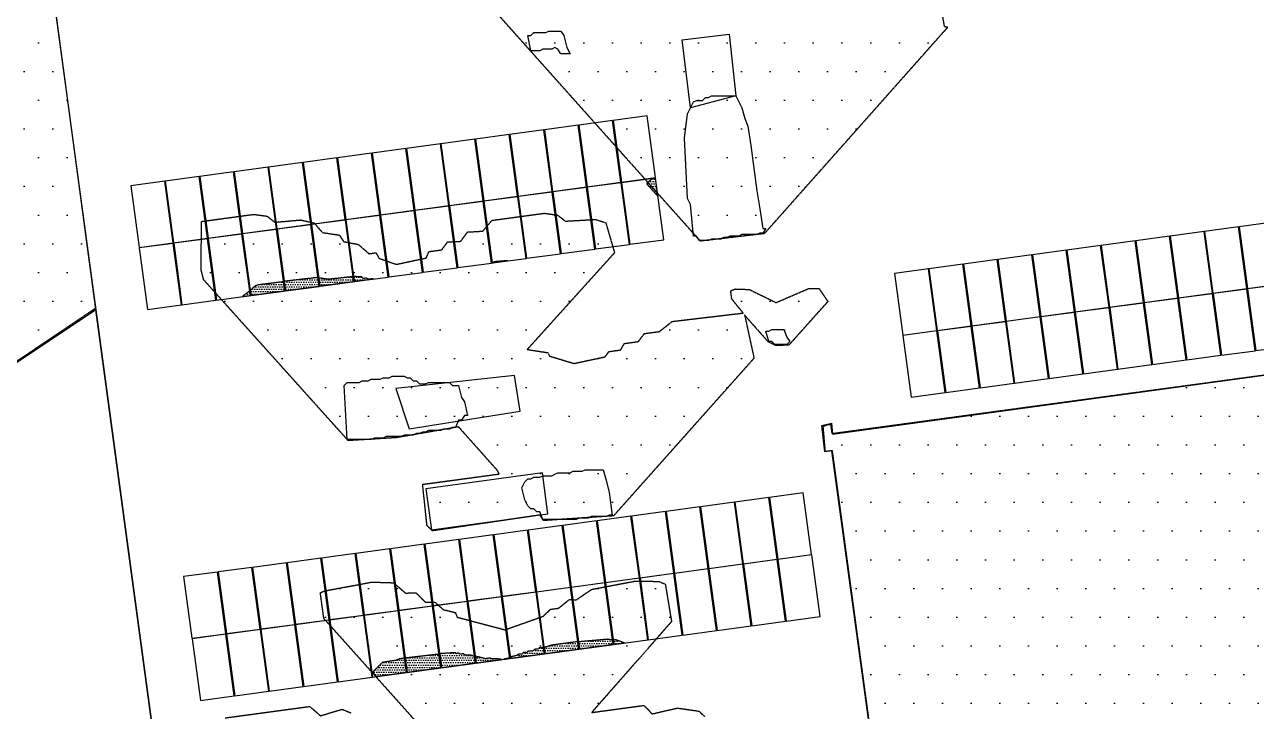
# Model space of a CAD drawing. Header units: millimetres. Extents: x -245826 to 350363, y -160205 to 260795.
# Drawn here: x -32364 to 8514, y 64503 to 87278 of the extents above; entities that cross this region are included whole.
import ezdxf

# ---------------------------------------------------------------- set-up
doc = ezdxf.new("R2010")
doc.units = ezdxf.units.MM
doc.linetypes.add('DASHED', pattern=[1.524, 1.27, -0.254])
for name, color, linetype in [('Module', 7, 'ByLayer'), ('Obstruction', 7, 'ByLayer'), ('Ridge Line', 7, 'ByLayer'), ('Shading', 8, 'DASHED'), ('Unit Area Boundary', 7, 'ByLayer')]:
    doc.layers.add(name, color=color, linetype=linetype)

# ---------------------------------------------------------------- blocks, each defined once
blk = doc.blocks.new('*U0')
at = {"layer": 'Unit Area Boundary', "color": 2}
blk.add_polyline3d([(-25218, 42506, 16333), (-29998, 77822, 16333), (-38553, 72125, 16333)], dxfattribs=at)
at = {"flags": 1}
for tag in ['unit_id', 'unit_name', 'parapet_height', 'ground_elevation', 'is_enable_parapet']:
    blk.add_attdef(tag, (0, 0), '', height=2.5, dxfattribs=at)
blk = doc.blocks.new('*U1')
at = {"layer": 'Ridge Line', "color": 30}
for p, q in [((-32147, 93700, 14655), (-29998, 77822, 14515)), ((-32147, 93700, 10873), (-29998, 77822, 10873)), ((-5551, 73700, 10), (40601, 79988, 10)), ((-5551, 73700, 14449), (40601, 79988, 14445)), ((-29998, 77822, 10873), (-38553, 72125, 10873)), ((-29998, 77822, 14515), (-25218, 42506, 14204)), ((-5902, 73983, 10), (-5588, 74064, 10)), ((-5902, 73983, 14452), (-5588, 74064, 14452)), ((-5588, 74064, 10), (-5551, 73700, 10)), ((-5588, 74064, 14452), (-5551, 73700, 14449)), ((-5802, 73107, 10), (-5902, 73983, 10)), ((-5802, 73107, 14444), (-5902, 73983, 14452)), ((-5570, 73145, 10), (-5802, 73107, 10)), ((-5570, 73145, 14444), (-5802, 73107, 14444)), ((1890, 18192, 10), (-5570, 73145, 10)), ((1890, 18192, 13960), (-5570, 73145, 14444))]:
    blk.add_line(p, q, dxfattribs=at)
at = {"flags": 1}
for tag in ['unit_id', 'unit_name']:
    blk.add_attdef(tag, (0, 0), '', height=2.5, dxfattribs=at)
blk = doc.blocks.new('*U6')
at = {"layer": 'Module', "color": 0}
blk.add_polyline3d([(0, 0, 0), (112.4, 15.2, 0), (84.7, 219.6, 119.1), (-27.6, 204.4, 119.1)], close=True, dxfattribs=at)
at = {"flags": 1}
for tag in ['mounting-hole-spacing1', 'mounting-hole-spacing2', 'module-material', 'vmpo', 'voco', 'silicon-material', 'panel-length', 'panel-width', 'panel-height', 'userid', 'theme', 'note', 'name', 'pmax', 'company-name', 'id', 'impo', 'isco']:
    blk.add_attdef(tag, (0, 0), '', height=2.5, dxfattribs=at)
blk = doc.blocks.new('*U7')
at = {"layer": 'Module', "color": 152}
for p in [(-1255.3, 8205.5, 1621.3), (-1484, 8174.6, 1621.3), (-1369.6, 8190, 1621.3), (-1827.1, 8128.2, 1621.3), (-1712.7, 8143.6, 1621.3), (-1598.3, 8159.1, 1621.3), (-2170.1, 8081.8, 1621.4), (-2055.8, 8097.2, 1621.4), (-1941.4, 8112.7, 1621.3), (-2398.9, 8050.9, 1621.4), (-2284.5, 8066.3, 1621.4), (-2741.9, 8004.5, 1621.4), (-2627.6, 8019.9, 1621.4), (-2513.2, 8035.4, 1621.4), (-1227.4, 7999.3, 1501.2), (-2856.3, 7989, 1621.4), (-1456.1, 7968.4, 1501.2), (-1341.8, 7983.9, 1501.2), (-1799.2, 7922, 1501.2), (-1684.8, 7937.5, 1501.2), (-1570.5, 7952.9, 1501.2), (-2142.3, 7875.6, 1501.3), (-2027.9, 7891.1, 1501.3), (-1913.6, 7906.6, 1501.2), (-2371, 7844.7, 1501.3), (-2256.6, 7860.2, 1501.3), (-2714.1, 7798.3, 1501.3), (-2599.7, 7813.8, 1501.3), (-2485.4, 7829.3, 1501.3), (-2828.4, 7782.9, 1501.3), (-851.3, 6940, 1610), (-736.9, 6955.4, 1610), (-1194.3, 6893.6, 1610), (-1080, 6909.1, 1610), (-965.6, 6924.5, 1610), (-1423.1, 6862.7, 1610), (-1308.7, 6878.1, 1610), (-1766.1, 6816.3, 1610), (-1651.8, 6831.8, 1610), (-1537.4, 6847.2, 1610), (-1994.9, 6785.4, 1610), (-1880.5, 6800.8, 1610), (-2337.9, 6739, 1610), (-2223.6, 6754.4, 1610), (-2109.2, 6769.9, 1610), (-823.4, 6733.8, 1489.9), (-709, 6749.3, 1489.9), (-2681, 6692.6, 1610), (-2566.7, 6708.1, 1610), (-2452.3, 6723.5, 1610), (-1052.1, 6702.9, 1489.9), (-937.8, 6718.4, 1489.9), (-1395.2, 6656.5, 1489.9), (-1280.8, 6672, 1489.9), (-1166.5, 6687.5, 1489.9), (-1738.3, 6610.1, 1489.8), (-1623.9, 6625.6, 1489.8), (-1509.6, 6641.1, 1489.8), (-1967, 6579.2, 1489.8), (-1852.6, 6594.7, 1489.8), (-2310.1, 6532.8, 1489.9), (-2195.7, 6548.3, 1489.9), (-2081.4, 6563.8, 1489.8), (-2653.1, 6486.4, 1489.9), (-2538.8, 6501.9, 1489.9), (-2424.4, 6517.4, 1489.9)]:
    blk.add_blockref('*U6', p, dxfattribs=at)
at = {"layer": 'Module', "color": 11}
for p in [(707.4, 7837.5, 1615.7), (821.8, 7852.9, 1615.7), (478.7, 7806.5, 1615.7), (593, 7822, 1615.7), (135.6, 7760.2, 1615.7), (250, 7775.6, 1615.7), (364.3, 7791.1, 1615.7), (-207.5, 7713.8, 1615.7), (-93.1, 7729.2, 1615.7), (21.3, 7744.7, 1615.7), (-321.8, 7698.3, 1615.7), (735.3, 7631.3, 1495.6), (849.6, 7646.8, 1495.6), (506.6, 7600.4, 1495.6), (620.9, 7615.9, 1495.6), (163.5, 7554, 1495.6), (277.8, 7569.5, 1495.6), (392.2, 7584.9, 1495.6), (-179.6, 7507.6, 1495.6), (-65.2, 7523.1, 1495.6), (49.1, 7538.6, 1495.6), (-294, 7492.2, 1495.6)]:
    blk.add_blockref('*U6', p, dxfattribs=at)
at = {"flags": 1}
for tag in ['offset-x', 'offset-y', 'mode', 'tilt', 'azimuth', 'align', 'array-mode', 'panel-x', 'panel-y', 'panel-per-row', 'bracket-type', 'bracket-value', 'row-per-array']:
    blk.add_attdef(tag, (0, 0), '', height=2.5, dxfattribs=at)
blk = doc.blocks.new('*U38')
at = {"layer": 'Obstruction', "color": 1}
blk.add_polyline3d([(-21764, 75315, 16229), (-21664, 75415, 16229), (-21564, 75415, 16229), (-21464, 75415, 16229), (-21364, 75415, 16229), (-21264, 75415, 16229), (-21164, 75465, 16229), (-21064, 75465, 16229), (-20964, 75465, 16229), (-20864, 75515, 16229), (-20764, 75515, 16229), (-20664, 75515, 16229), (-20564, 75515, 16229), (-20464, 75565, 16229), (-20364, 75565, 16229), (-20264, 75565, 16229), (-20164, 75615, 16229), (-20064, 75615, 16229), (-19964, 75615, 16229), (-19864, 75615, 16229), (-19764, 75615, 16229), (-19664, 75565, 16229), (-19564, 75565, 16229), (-19464, 75465, 16229), (-19364, 75465, 16229), (-19264, 75365, 16229), (-19164, 75365, 16229), (-19064, 75365, 16229), (-18964, 75415, 16229), (-18864, 75415, 16229), (-18764, 75415, 16229), (-18664, 75415, 16229), (-18564, 75415, 16229), (-18464, 75415, 16229), (-18364, 75415, 16229), (-18264, 75415, 16229), (-18164, 75315, 16229), (-18064, 75315, 16229), (-17964, 75315, 16229), (-17864, 74915, 16229), (-17764, 74765, 16229), (-17764, 74765, 16229), (-17664, 74315, 16229), (-17664, 74315, 16229), (-17764, 74315, 16229), (-17864, 74165, 16229), (-17964, 74165, 16229), (-18064, 73915, 16229), (-18164, 73915, 16229), (-18264, 73865, 16229), (-18364, 73865, 16229), (-18464, 73865, 16229), (-18564, 73815, 16229), (-18664, 73815, 16229), (-18764, 73815, 16229), (-18864, 73815, 16229), (-18964, 73815, 16229), (-19064, 73765, 16229), (-19164, 73765, 16229), (-19264, 73715, 16229), (-19364, 73715, 16229), (-19464, 73665, 16229), (-19564, 73665, 16229), (-19664, 73665, 16229), (-19764, 73665, 16229), (-19864, 73615, 16229), (-19964, 73615, 16229), (-20064, 73615, 16229), (-20164, 73615, 16229), (-20264, 73615, 16229), (-20364, 73615, 16229), (-20464, 73565, 16229), (-20564, 73565, 16229), (-20664, 73565, 16229), (-20764, 73565, 16229), (-20864, 73515, 16229), (-20964, 73515, 16229), (-21064, 73515, 16229), (-21164, 73515, 16229), (-21264, 73515, 16229), (-21364, 73515, 16229), (-21464, 73515, 16229), (-21564, 73515, 16229), (-21664, 73515, 16229), (-21664, 73515, 16229)], close=True, dxfattribs=at)
at = {"flags": 1}
for tag in ['height', 'shape']:
    blk.add_attdef(tag, (0, 0), '', height=2.5, dxfattribs=at)
blk = doc.blocks.new('*U40')
at = {"layer": 'Obstruction', "color": 1}
blk.add_polyline3d([(-15864, 71915, 16129), (-15764, 72115, 16129), (-15664, 72215, 16129), (-15564, 72215, 16129), (-15464, 72265, 16129), (-15364, 72265, 16129), (-15264, 72265, 16129), (-15164, 72315, 16129), (-15064, 72315, 16129), (-14964, 72315, 16129), (-14864, 72315, 16129), (-14764, 72365, 16129), (-14664, 72415, 16129), (-14564, 72415, 16129), (-14464, 72415, 16129), (-14364, 72415, 16129), (-14264, 72415, 16129), (-14164, 72465, 16129), (-14064, 72465, 16129), (-13964, 72465, 16129), (-13864, 72465, 16129), (-13764, 72515, 16129), (-13664, 72515, 16129), (-13564, 72515, 16129), (-13464, 72515, 16129), (-13364, 72515, 16129), (-13264, 72515, 16129), (-13164, 72515, 16129), (-13064, 72165, 16129), (-12964, 71765, 16129), (-12964, 71765, 16129), (-12864, 71015, 16129), (-12864, 71015, 16129), (-12964, 71015, 16129), (-13064, 70965, 16129), (-13164, 70965, 16129), (-13264, 70965, 16129), (-13364, 70965, 16129), (-13464, 70965, 16129), (-13564, 70965, 16129), (-13664, 70915, 16129), (-13764, 70915, 16129), (-13864, 70915, 16129), (-13964, 70915, 16129), (-14064, 70865, 16129), (-14164, 70865, 16129), (-14264, 70865, 16129), (-14364, 70865, 16129), (-14464, 70865, 16129), (-14564, 70865, 16129), (-14664, 70865, 16129), (-14764, 70865, 16129), (-14864, 70865, 16129), (-14964, 70865, 16129), (-15064, 70865, 16129), (-15164, 70865, 16129), (-15264, 71115, 16129), (-15364, 71115, 16129), (-15464, 71215, 16129), (-15564, 71215, 16129), (-15664, 71315, 16129), (-15764, 71515, 16129), (-15764, 71515, 16129)], close=True, dxfattribs=at)
at = {"flags": 1}
for tag in ['height', 'shape']:
    blk.add_attdef(tag, (0, 0), '', height=2.5, dxfattribs=at)
blk = doc.blocks.new('*U41')
at = {"layer": 'Obstruction', "color": 1}
blk.add_polyline3d([(-15664, 86915, 15179), (-15564, 86915, 15179), (-15464, 87015, 15179), (-15364, 87015, 15179), (-15264, 87015, 15179), (-15164, 87015, 15179), (-15064, 87015, 15179), (-14964, 87065, 15179), (-14864, 87065, 15179), (-14764, 87065, 15179), (-14664, 87065, 15179), (-14564, 87065, 15179), (-14464, 86915, 15179), (-14364, 86515, 15179), (-14364, 86515, 15179), (-14264, 86315, 15179), (-14264, 86315, 15179), (-14364, 86315, 15179), (-14464, 86315, 15179), (-14564, 86315, 15179), (-14664, 86465, 15179), (-14764, 86515, 15179), (-14864, 86465, 15179), (-14964, 86465, 15179), (-15064, 86465, 15179), (-15164, 86465, 15179), (-15264, 86415, 15179), (-15364, 86415, 15179), (-15464, 86415, 15179), (-15564, 86415, 15179), (-15564, 86415, 15179)], close=True, dxfattribs=at)
at = {"flags": 1}
for tag in ['height', 'shape']:
    blk.add_attdef(tag, (0, 0), '', height=2.5, dxfattribs=at)
blk = doc.blocks.new('*U44')
at = {"layer": 'Obstruction', "color": 1}
blk.add_polyline3d([(-7764, 77115, 14929), (-7664, 77115, 14929), (-7564, 77165, 14929), (-7464, 77165, 14929), (-7364, 77165, 14929), (-7264, 77165, 14929), (-7164, 77165, 14929), (-7064, 76915, 14929), (-7064, 76915, 14929), (-6964, 76765, 14929), (-6964, 76765, 14929), (-7064, 76665, 14929), (-7164, 76665, 14929), (-7264, 76665, 14929), (-7364, 76665, 14929), (-7464, 76665, 14929), (-7564, 76765, 14929), (-7664, 76765, 14929), (-7664, 76765, 14929)], close=True, dxfattribs=at)
at = {"flags": 1}
for tag in ['height', 'shape']:
    blk.add_attdef(tag, (0, 0), '', height=2.5, dxfattribs=at)
blk = doc.blocks.new('*U64')
at = {"layer": 'Obstruction', "color": 1}
blk.add_polyline3d([(-10464, 83515, 16679), (-10364, 84315, 16679), (-10264, 84515, 16679), (-10164, 84715, 16679), (-10064, 84765, 16679), (-9964, 84765, 16679), (-9864, 84765, 16679), (-9764, 84865, 16679), (-9664, 84865, 16679), (-9564, 84915, 16679), (-9464, 84915, 16679), (-9364, 84915, 16679), (-9264, 84915, 16679), (-9164, 84915, 16679), (-9064, 84915, 16679), (-8964, 84915, 16679), (-8864, 84915, 16679), (-8764, 84915, 16679), (-8664, 84715, 16679), (-8564, 84515, 16679), (-8464, 84165, 16679), (-8364, 83915, 16679), (-8264, 83265, 16679), (-8164, 82515, 16679), (-8064, 81765, 16679), (-7964, 81165, 16679), (-7864, 80515, 16679), (-7864, 80515, 16679), (-7764, 80515, 16679), (-7764, 80515, 16679), (-7864, 80365, 16679), (-7964, 80365, 16679), (-8064, 80315, 16679), (-8164, 80315, 16679), (-8264, 80315, 16679), (-8364, 80315, 16679), (-8464, 80315, 16679), (-8564, 80315, 16679), (-8664, 80265, 16679), (-8764, 80265, 16679), (-8864, 80265, 16679), (-8964, 80265, 16679), (-9064, 80215, 16679), (-9164, 80215, 16679), (-9264, 80165, 16679), (-9364, 80165, 16679), (-9464, 80165, 16679), (-9564, 80165, 16679), (-9664, 80115, 16679), (-9764, 80115, 16679), (-9864, 80115, 16679), (-9964, 80115, 16679), (-10064, 80265, 16679), (-10164, 80265, 16679), (-10264, 81315, 16679), (-10364, 81515, 16679), (-10364, 81515, 16679)], close=True, dxfattribs=at)
at = {"flags": 1}
for tag in ['height', 'shape']:
    blk.add_attdef(tag, (0, 0), '', height=2.5, dxfattribs=at)
blk = doc.blocks.new('*U160')
at = {"layer": 'Obstruction', "color": 1}
blk.add_polyline3d([(-21764, 75315, 16229), (-21664, 75415, 16229), (-21564, 75415, 16229), (-21464, 75415, 16229), (-21364, 75415, 16229), (-21264, 75415, 16229), (-21164, 75465, 16229), (-21064, 75465, 16229), (-20964, 75465, 16229), (-20864, 75515, 16229), (-20764, 75515, 16229), (-20664, 75515, 16229), (-20564, 75515, 16229), (-20464, 75565, 16229), (-20364, 75565, 16229), (-20264, 75565, 16229), (-20164, 75615, 16229), (-20064, 75615, 16229), (-19964, 75615, 16229), (-19864, 75615, 16229), (-19764, 75615, 16229), (-19664, 75565, 16229), (-19564, 75565, 16229), (-19464, 75465, 16229), (-19364, 75465, 16229), (-19264, 75365, 16229), (-19164, 75365, 16229), (-19064, 75365, 16229), (-18964, 75415, 16229), (-18864, 75415, 16229), (-18764, 75415, 16229), (-18664, 75415, 16229), (-18564, 75415, 16229), (-18464, 75415, 16229), (-18364, 75415, 16229), (-18264, 75415, 16229), (-18164, 75315, 16229), (-18064, 75315, 16229), (-17964, 75315, 16229), (-17864, 74915, 16229), (-17764, 74765, 16229), (-17764, 74765, 16229), (-17664, 74315, 16229), (-17664, 74315, 16229), (-17764, 74315, 16229), (-17864, 74165, 16229), (-17964, 74165, 16229), (-18064, 73915, 16229), (-18164, 73915, 16229), (-18264, 73865, 16229), (-18364, 73865, 16229), (-18464, 73865, 16229), (-18564, 73815, 16229), (-18664, 73815, 16229), (-18764, 73815, 16229), (-18864, 73815, 16229), (-18964, 73815, 16229), (-19064, 73765, 16229), (-19164, 73765, 16229), (-19264, 73715, 16229), (-19364, 73715, 16229), (-19464, 73665, 16229), (-19564, 73665, 16229), (-19664, 73665, 16229), (-19764, 73665, 16229), (-19864, 73615, 16229), (-19964, 73615, 16229), (-20064, 73615, 16229), (-20164, 73615, 16229), (-20264, 73615, 16229), (-20364, 73615, 16229), (-20464, 73565, 16229), (-20564, 73565, 16229), (-20664, 73565, 16229), (-20764, 73565, 16229), (-20864, 73515, 16229), (-20964, 73515, 16229), (-21064, 73515, 16229), (-21164, 73515, 16229), (-21264, 73515, 16229), (-21364, 73515, 16229), (-21464, 73515, 16229), (-21564, 73515, 16229), (-21664, 73515, 16229), (-21664, 73515, 16229)], close=True, dxfattribs=at)
at = {"flags": 1}
for tag in ['height', 'shape']:
    blk.add_attdef(tag, (0, 0), '', height=2.5, dxfattribs=at)
blk = doc.blocks.new('*U162')
at = {"layer": 'Obstruction', "color": 1}
blk.add_polyline3d([(-15864, 71915, 16129), (-15764, 72115, 16129), (-15664, 72215, 16129), (-15564, 72215, 16129), (-15464, 72265, 16129), (-15364, 72265, 16129), (-15264, 72265, 16129), (-15164, 72315, 16129), (-15064, 72315, 16129), (-14964, 72315, 16129), (-14864, 72315, 16129), (-14764, 72365, 16129), (-14664, 72415, 16129), (-14564, 72415, 16129), (-14464, 72415, 16129), (-14364, 72415, 16129), (-14264, 72415, 16129), (-14164, 72465, 16129), (-14064, 72465, 16129), (-13964, 72465, 16129), (-13864, 72465, 16129), (-13764, 72515, 16129), (-13664, 72515, 16129), (-13564, 72515, 16129), (-13464, 72515, 16129), (-13364, 72515, 16129), (-13264, 72515, 16129), (-13164, 72515, 16129), (-13064, 72165, 16129), (-12964, 71765, 16129), (-12964, 71765, 16129), (-12864, 71015, 16129), (-12864, 71015, 16129), (-12964, 71015, 16129), (-13064, 70965, 16129), (-13164, 70965, 16129), (-13264, 70965, 16129), (-13364, 70965, 16129), (-13464, 70965, 16129), (-13564, 70965, 16129), (-13664, 70915, 16129), (-13764, 70915, 16129), (-13864, 70915, 16129), (-13964, 70915, 16129), (-14064, 70865, 16129), (-14164, 70865, 16129), (-14264, 70865, 16129), (-14364, 70865, 16129), (-14464, 70865, 16129), (-14564, 70865, 16129), (-14664, 70865, 16129), (-14764, 70865, 16129), (-14864, 70865, 16129), (-14964, 70865, 16129), (-15064, 70865, 16129), (-15164, 70865, 16129), (-15264, 71115, 16129), (-15364, 71115, 16129), (-15464, 71215, 16129), (-15564, 71215, 16129), (-15664, 71315, 16129), (-15764, 71515, 16129), (-15764, 71515, 16129)], close=True, dxfattribs=at)
at = {"flags": 1}
for tag in ['height', 'shape']:
    blk.add_attdef(tag, (0, 0), '', height=2.5, dxfattribs=at)
blk = doc.blocks.new('*U163')
at = {"layer": 'Obstruction', "color": 1}
blk.add_polyline3d([(-15664, 86915, 15179), (-15564, 86915, 15179), (-15464, 87015, 15179), (-15364, 87015, 15179), (-15264, 87015, 15179), (-15164, 87015, 15179), (-15064, 87015, 15179), (-14964, 87065, 15179), (-14864, 87065, 15179), (-14764, 87065, 15179), (-14664, 87065, 15179), (-14564, 87065, 15179), (-14464, 86915, 15179), (-14364, 86515, 15179), (-14364, 86515, 15179), (-14264, 86315, 15179), (-14264, 86315, 15179), (-14364, 86315, 15179), (-14464, 86315, 15179), (-14564, 86315, 15179), (-14664, 86465, 15179), (-14764, 86515, 15179), (-14864, 86465, 15179), (-14964, 86465, 15179), (-15064, 86465, 15179), (-15164, 86465, 15179), (-15264, 86415, 15179), (-15364, 86415, 15179), (-15464, 86415, 15179), (-15564, 86415, 15179), (-15564, 86415, 15179)], close=True, dxfattribs=at)
at = {"flags": 1}
for tag in ['height', 'shape']:
    blk.add_attdef(tag, (0, 0), '', height=2.5, dxfattribs=at)
blk = doc.blocks.new('*U166')
at = {"layer": 'Obstruction', "color": 1}
blk.add_polyline3d([(-7764, 77115, 14929), (-7664, 77115, 14929), (-7564, 77165, 14929), (-7464, 77165, 14929), (-7364, 77165, 14929), (-7264, 77165, 14929), (-7164, 77165, 14929), (-7064, 76915, 14929), (-7064, 76915, 14929), (-6964, 76765, 14929), (-6964, 76765, 14929), (-7064, 76665, 14929), (-7164, 76665, 14929), (-7264, 76665, 14929), (-7364, 76665, 14929), (-7464, 76665, 14929), (-7564, 76765, 14929), (-7664, 76765, 14929), (-7664, 76765, 14929)], close=True, dxfattribs=at)
at = {"flags": 1}
for tag in ['height', 'shape']:
    blk.add_attdef(tag, (0, 0), '', height=2.5, dxfattribs=at)
blk = doc.blocks.new('*U186')
at = {"layer": 'Obstruction', "color": 1}
blk.add_polyline3d([(-10464, 83515, 16679), (-10364, 84315, 16679), (-10264, 84515, 16679), (-10164, 84715, 16679), (-10064, 84765, 16679), (-9964, 84765, 16679), (-9864, 84765, 16679), (-9764, 84865, 16679), (-9664, 84865, 16679), (-9564, 84915, 16679), (-9464, 84915, 16679), (-9364, 84915, 16679), (-9264, 84915, 16679), (-9164, 84915, 16679), (-9064, 84915, 16679), (-8964, 84915, 16679), (-8864, 84915, 16679), (-8764, 84915, 16679), (-8664, 84715, 16679), (-8564, 84515, 16679), (-8464, 84165, 16679), (-8364, 83915, 16679), (-8264, 83265, 16679), (-8164, 82515, 16679), (-8064, 81765, 16679), (-7964, 81165, 16679), (-7864, 80515, 16679), (-7864, 80515, 16679), (-7764, 80515, 16679), (-7764, 80515, 16679), (-7864, 80365, 16679), (-7964, 80365, 16679), (-8064, 80315, 16679), (-8164, 80315, 16679), (-8264, 80315, 16679), (-8364, 80315, 16679), (-8464, 80315, 16679), (-8564, 80315, 16679), (-8664, 80265, 16679), (-8764, 80265, 16679), (-8864, 80265, 16679), (-8964, 80265, 16679), (-9064, 80215, 16679), (-9164, 80215, 16679), (-9264, 80165, 16679), (-9364, 80165, 16679), (-9464, 80165, 16679), (-9564, 80165, 16679), (-9664, 80115, 16679), (-9764, 80115, 16679), (-9864, 80115, 16679), (-9964, 80115, 16679), (-10064, 80265, 16679), (-10164, 80265, 16679), (-10264, 81315, 16679), (-10364, 81515, 16679), (-10364, 81515, 16679)], close=True, dxfattribs=at)
at = {"flags": 1}
for tag in ['height', 'shape']:
    blk.add_attdef(tag, (0, 0), '', height=2.5, dxfattribs=at)
blk = doc.blocks.new('*U295')
at = {"layer": 'Obstruction', "color": 1}
blk.add_polyline3d([(-19603, 73875, 14500), (-15918, 74458, 14500), (-16106, 75644, 14500), (-20044, 75207, 14500)], close=True, dxfattribs=at)
at = {"flags": 1}
for tag in ['height', 'shape']:
    blk.add_attdef(tag, (0, 0), '', height=2.5, dxfattribs=at)
blk = doc.blocks.new('*U307')
at = {"layer": 'Obstruction', "color": 1}
blk.add_polyline3d([(-19051, 71883, 14500), (-18864, 70518, 14500), (-14995, 71050, 14500), (-15182, 72415, 14500)], close=True, dxfattribs=at)
at = {"flags": 1}
for tag in ['height', 'shape']:
    blk.add_attdef(tag, (0, 0), '', height=2.5, dxfattribs=at)
blk = doc.blocks.new('*U308')
at = {"layer": 'Obstruction', "color": 1}
blk.add_polyline3d([(-10264, 84515, 15700), (-10538, 86776, 15700), (-8982, 86964, 15700), (-8764, 84915, 15700)], close=True, dxfattribs=at)
at = {"flags": 1}
for tag in ['height', 'shape']:
    blk.add_attdef(tag, (0, 0), '', height=2.5, dxfattribs=at)

msp = doc.modelspace()

# ---------------------------------------------------------------- hatches: boundary and pattern name
at = {"layer": 'Shading'}
h = msp.add_hatch(dxfattribs=at)
h.set_pattern_fill('DOTS', scale=600)
h.paths.add_polyline_path([(-31502, 106976), (-23305, 94900), (-32146, 93731), (-30015, 77866), (-37770, 72649), (-40281, 88725), (-41114, 87784), (-41179, 87740), (-42434, 97350), (-46676, 96676), (-31502, 106976)])
h = msp.add_hatch(dxfattribs=at)
h.set_pattern_fill('DOTS', scale=600)
h.paths.add_polyline_path([(-20250, 94601), (-20224, 95279), (-16798, 95742), (-16786, 95942), (-14515, 96250), (-14350, 96193), (-13531, 96224), (-13393, 96362), (-13119, 96359), (-13091, 96442), (-8087, 97120), (-7595, 94649), (-11577, 90185), (-11392, 89972), (-11122, 90009), (-10975, 89791), (-10783, 89817), (-10679, 89632), (-9999, 89526), (-9983, 89410), (-9269, 89348), (-8448, 89657), (-8354, 89828), (-8007, 89875), (-7913, 90047), (-7528, 90099), (-7395, 90275), (-5701, 90504), (-5166, 90894), (-4479, 91027), (-4208, 91341), (-2899, 91518), (-2415, 90553), (-1847, 87220), (-1726, 87197), (-7815, 80346), (-9938, 80099), (-17144, 88163), (-17262, 88741), (-16299, 88872), (-16325, 90216), (-20250, 94601)])
h = msp.add_hatch(dxfattribs=at)
h.set_pattern_fill('DOTS', color=1, scale=50)
h.paths.add_polyline_path([(-11535, 82170), (-11711, 82015), (-11714, 81993), (-11346, 81585), (-11427, 82184), (-11535, 82170)])
h = msp.add_hatch(dxfattribs=at)
h.set_pattern_fill('DOTS', scale=600)
h.paths.add_polyline_path([(-26510, 79164), (-26490, 80752), (-24758, 80987), (-24318, 80927), (-24056, 80725), (-23204, 80801), (-22759, 80702), (-22481, 80383), (-21921, 80300), (-21774, 80082), (-21291, 79989), (-20935, 79681), (-20704, 79712), (-20601, 79528), (-20025, 79328), (-19035, 79541), (-18946, 79752), (-18522, 79809), (-18323, 80074), (-17894, 80092), (-17662, 80401), (-17156, 80430), (-16852, 80788), (-15119, 81023), (-14680, 80963), (-14418, 80761), (-13406, 80819), (-13077, 80705), (-12786, 79713), (-15684, 76506), (-15003, 76400), (-14949, 76288), (-14132, 76042), (-13103, 76261), (-12970, 76437), (-12585, 76489), (-12458, 76705), (-11996, 76767), (-11796, 77032), (-11296, 77100), (-10871, 77435), (-8517, 77714), (-8894, 78178), (-8931, 78451), (-8782, 78511), (-8310, 78495), (-7427, 78060), (-6353, 78522), (-6002, 78530), (-5707, 78094), (-7001, 76650), (-7430, 76632), (-7682, 76756), (-8468, 77641), (-8158, 76216), (-12820, 70986), (-15151, 70829), (-15254, 71014), (-18829, 70490), (-19009, 70664), (-19155, 72032), (-16615, 72376), (-16669, 72487), (-17963, 73938), (-20031, 73578), (-21625, 73482), (-26424, 78819), (-26510, 79164)])
h = msp.add_hatch(dxfattribs=at)
h.set_pattern_fill('DOTS', scale=600)
h.paths.add_polyline_path([(-5720, 74000), (-5871, 73940), (-5801, 73127), (-5567, 73158), (1910, 18179), (1642, 18104), (1832, 16993), (3116, 17166), (3085, 17396), (47175, 23290), (47240, 23103), (48212, 23234), (40580, 79955), (-5562, 73708), (-5603, 74015), (-5720, 74000)])
h = msp.add_hatch(dxfattribs=at)
h.set_pattern_fill('DOTS', color=1, scale=50)
h.paths.add_polyline_path([(-16774, 79412), (-16848, 79380), (-16327, 79451), (-16327, 79451), (-16774, 79412)])
h = msp.add_hatch(dxfattribs=at)
h.set_pattern_fill('DOTS', color=1, scale=50)
h.paths.add_polyline_path([(-22601, 78875), (-22565, 78607), (-21446, 78759), (-21467, 78919), (-22271, 78832), (-22601, 78875)])
h = msp.add_hatch(dxfattribs=at)
h.set_pattern_fill('DOTS', color=1, scale=50)
h.paths.add_polyline_path([(-21445, 78922), (-21423, 78762), (-20783, 78848), (-20979, 78833), (-21020, 78871), (-21131, 78856), (-21176, 78915), (-21445, 78922)])
h = msp.add_hatch(dxfattribs=at)
h.set_pattern_fill('DOTS', color=1, scale=50)
h.paths.add_polyline_path([(-24600, 78648), (-24708, 78612), (-24875, 78469), (-24852, 78298), (-23732, 78450), (-23773, 78749), (-24600, 78648)])
h = msp.add_hatch(dxfattribs=at)
h.set_pattern_fill('DOTS', color=1, scale=50)
h.paths.add_polyline_path([(-23752, 78763), (-23710, 78453), (-22588, 78604), (-22625, 78883), (-22657, 78889), (-23752, 78763)])
h = msp.add_hatch(dxfattribs=at)
h.set_pattern_fill('DOTS', color=1, scale=50)
h.paths.add_polyline_path([(-24899, 78455), (-24897, 78445), (-25138, 78260), (-24874, 78295), (-24899, 78455)])
h = msp.add_hatch(dxfattribs=at)
h.set_pattern_fill('DOTS', scale=600)
h.paths.add_polyline_path([(-25695, 63297), (-25711, 64286), (-22901, 64666), (-22546, 64357), (-21830, 64573), (-21540, 64454), (-21073, 64477), (-20619, 64023), (-20152, 64047), (-19791, 63699), (-19357, 63679), (-19040, 63365), (-18508, 63199), (-22434, 67584), (-22550, 68440), (-22401, 68500), (-20833, 68791), (-20125, 68768), (-19725, 68426), (-19374, 68434), (-19057, 68120), (-18744, 68123), (-18476, 67882), (-18070, 67778), (-18010, 67627), (-16425, 67208), (-15153, 67657), (-14910, 67888), (-14640, 67925), (-14287, 68211), (-14051, 68203), (-13549, 68548), (-12096, 68824), (-11311, 68812), (-11102, 68721), (-10895, 67480), (-13545, 64465), (-11813, 64700), (-11539, 64420), (-10703, 64612), (-9984, 64511), (-9804, 64337), (-9679, 63125), (-11006, 61637), (-10847, 61619), (-10306, 61970), (-10032, 61967), (-9937, 62139), (-9496, 62357), (-6230, 62839), (-5978, 62714), (-5558, 61066), (-10630, 55384), (-12616, 54997), (-11935, 54890), (-11470, 54636), (-10612, 54673), (-10233, 54764), (-10143, 54974), (-9681, 55037), (-9592, 55247), (-9130, 55310), (-8893, 55580), (-8249, 55746), (-7895, 56032), (-5437, 56404), (-5208, 56158), (-4881, 54616), (-9715, 49204), (-10002, 49007), (-11971, 48780), (-12146, 48915), (-12338, 48889), (-12616, 49208), (-15878, 48687), (-16566, 49427), (-16981, 50758), (-14623, 50998), (-14397, 51068), (-17760, 54776), (-17903, 55827), (-17313, 56105), (-16918, 56079), (-15542, 56345), (-15865, 56698), (-18669, 56278), (-19999, 56257), (-25584, 62479), (-25695, 63297)])
h.paths.add_polyline_path([(-18508, 63199), (-18498, 63121), (-18459, 63126), (-18470, 63204), (-18508, 63199)], flags=16)
h.paths.add_polyline_path([(-18459, 63126), (-18454, 63087), (-18416, 63092), (-18421, 63131), (-18459, 63126)], flags=16)
h.paths.add_polyline_path([(-11045, 61632), (-11039, 61593), (-11001, 61598), (-11006, 61637), (-11045, 61632)], flags=16)
h = msp.add_hatch(dxfattribs=at)
h.set_pattern_fill('DOTS', color=1, scale=50)
h.paths.add_polyline_path([(-14856, 66699), (-15121, 66620), (-15094, 66416), (-13974, 66568), (-14005, 66792), (-14027, 66811), (-14856, 66699)])
h = msp.add_hatch(dxfattribs=at)
h.set_pattern_fill('DOTS', color=1, scale=50)
h.paths.add_polyline_path([(-13984, 66806), (-13952, 66571), (-12830, 66722), (-12849, 66862), (-13025, 66892), (-13984, 66806)])
h = msp.add_hatch(dxfattribs=at)
h.set_pattern_fill('DOTS', color=1, scale=50)
h.paths.add_polyline_path([(-12828, 66875), (-12808, 66725), (-12459, 66773), (-12773, 66883), (-12828, 66875)])
h = msp.add_hatch(dxfattribs=at)
h.set_pattern_fill('DOTS', color=1, scale=50)
h.paths.add_polyline_path([(-19921, 66243), (-20033, 66195), (-20492, 66123), (-20820, 65795), (-20691, 65660), (-19691, 65795), (-19755, 66266), (-19921, 66243)])
h = msp.add_hatch(dxfattribs=at)
h.set_pattern_fill('DOTS', color=1, scale=50)
h.paths.add_polyline_path([(-19732, 66269), (-19669, 65798), (-18549, 65949), (-18610, 66399), (-19732, 66269)])
h = msp.add_hatch(dxfattribs=at)
h.set_pattern_fill('DOTS', color=1, scale=50)
h.paths.add_polyline_path([(-18587, 66413), (-18525, 65953), (-17405, 66104), (-17434, 66318), (-17533, 66359), (-17755, 66373), (-17794, 66411), (-17918, 66394), (-17952, 66433), (-18043, 66421), (-18067, 66450), (-18587, 66413)])
h = msp.add_hatch(dxfattribs=at)
h.set_pattern_fill('DOTS', color=1, scale=50)
h.paths.add_polyline_path([(-17413, 66332), (-17383, 66107), (-16529, 66222), (-16725, 66250), (-16879, 66240), (-16914, 66268), (-17069, 66247), (-17413, 66332)])
h = msp.add_hatch(dxfattribs=at)
h.set_pattern_fill('DOTS', color=1, scale=50)
h.paths.add_polyline_path([(-16269, 66301), (-16306, 66263), (-16468, 66231), (-16261, 66259), (-16269, 66301)])
h = msp.add_hatch(dxfattribs=at)
h.set_pattern_fill('DOTS', color=1, scale=50)
h.paths.add_polyline_path([(-15290, 66608), (-15319, 66571), (-15450, 66554), (-15480, 66506), (-15670, 66491), (-15701, 66454), (-15819, 66449), (-15847, 66402), (-15987, 66394), (-16024, 66356), (-16245, 66304), (-16240, 66261), (-15117, 66413), (-15144, 66606), (-15290, 66608)])

# ---------------------------------------------------------------- linework, layer by layer
at = {"layer": 'Shading', "linetype": 'DASHED'}
for points in [[(-31502, 106976, 10874), (-23305, 94900, 10874), (-32146, 93731, 10874), (-30015, 77866, 10874), (-37770, 72649, 10874), (-40281, 88725, 10874), (-41114, 87784, 10874), (-41179, 87740, 10874), (-42434, 97350, 10874), (-46676, 96676, 10874), (-31502, 106976, 10874)], [(-26510, 79164, 14523), (-26490, 80752, 14537), (-24758, 80987, 14537), (-24318, 80927, 14536), (-24056, 80725, 14534), (-23204, 80801, 14533), (-22759, 80702, 14532), (-22481, 80383, 14529), (-21921, 80300, 14527), (-21774, 80082, 14525), (-21291, 79989, 14524), (-20935, 79681, 14521), (-20704, 79712, 14521), (-20601, 79528, 14519), (-20025, 79328, 14516), (-19035, 79541, 14517), (-18946, 79752, 14519), (-18522, 79809, 14519), (-18323, 80074, 14521), (-17894, 80092, 14520), (-17662, 80401, 14523), (-17156, 80430, 14522), (-16852, 80788, 14525), (-15119, 81023, 14525), (-14680, 80963, 14524), (-14418, 80761, 14522), (-13406, 80819, 14521), (-13077, 80705, 14520), (-12786, 79713, 14511), (-15684, 76506, 14487), (-15003, 76400, 14485), (-14949, 76288, 14484), (-14132, 76042, 14481), (-13103, 76261, 14481), (-12970, 76437, 14483), (-12585, 76489, 14483), (-12458, 76705, 14484), (-11996, 76767, 14484), (-11796, 77032, 14486), (-11296, 77100, 14486), (-10871, 77435, 14489), (-8517, 77714, 14488), (-8894, 78178, 14493), (-8931, 78451, 14495), (-8782, 78511, 14495), (-8310, 78495, 14495), (-7427, 78060, 14490), (-6353, 78522, 14492), (-6002, 78530, 14492), (-5707, 78094, 14488), (-7001, 76650, 14477), (-7430, 76632, 14477), (-7682, 76756, 14479), (-8468, 77641, 14487), (-8158, 76216, 14475), (-12820, 70986, 14435), (-15151, 70829, 14437), (-15254, 71014, 14439), (-18829, 70490, 14439), (-19009, 70664, 14440), (-19155, 72032, 14452), (-16615, 72376, 14452), (-16669, 72487, 14453), (-17963, 73938, 14467), (-20031, 73578, 14467), (-21625, 73482, 14468), (-26424, 78819, 14520), (-26510, 79164, 14523)], [(-5720, 74000, 11), (-5871, 73940, 11), (-5801, 73127, 11), (-5567, 73158, 11), (1910, 18179, 11), (1642, 18104, 11), (1832, 16993, 11), (3116, 17166, 11), (3085, 17396, 11), (47175, 23290, 11), (47240, 23103, 11), (48212, 23234, 11), (40580, 79955, 11), (-5562, 73708, 11), (-5603, 74015, 11), (-5720, 74000, 11)]]:
    msp.add_polyline3d(points, close=True, dxfattribs=at)
for points in [[(-2415, 90553, 14591), (-1847, 87220, 14562), (-1726, 87197, 14562), (-7815, 80346, 14510), (-9938, 80099, 14510), (-17144, 88163, 14589)], [(-18508, 63199, 14375), (-22434, 67584, 14418), (-22550, 68440, 14426), (-22401, 68500, 14426), (-20833, 68791, 14426), (-20125, 68768, 14425), (-19725, 68426, 14422), (-19374, 68434, 14422), (-19057, 68120, 14418), (-18744, 68123, 14418), (-18476, 67882, 14416), (-18070, 67778, 14414), (-18010, 67627, 14413), (-16425, 67208, 14407), (-15153, 67657, 14410), (-14910, 67888, 14411), (-14640, 67925, 14411), (-14287, 68211, 14413), (-14051, 68203, 14413), (-13549, 68548, 14415), (-12096, 68824, 14416), (-11311, 68812, 14415), (-11102, 68721, 14414), (-10895, 67480, 14403), (-13545, 64465, 14380), (-11813, 64700, 14380), (-11539, 64420, 14377), (-10703, 64612, 14378), (-9984, 64511, 14376), (-9804, 64337, 14374)], [(-25711, 64286, 14394), (-22901, 64666, 14393), (-22546, 64357, 14390), (-21830, 64573, 14391), (-21540, 64454, 14390)]]:
    msp.add_polyline3d(points, dxfattribs=at)
at = {"layer": 'Shading', "color": 1, "linetype": 'DASHED'}
for points in [[(-11535, 82170, 16201), (-11711, 82015, 16126), (-11714, 81993, 16114), (-11346, 81585, 15852), (-11427, 82184, 16201), (-11535, 82170, 16201)], [(-16774, 79412, 15029), (-16848, 79380, 15016), (-16327, 79451, 15016), (-16327, 79451, 15016), (-16774, 79412, 15029)], [(-22601, 78875, 15173), (-22565, 78607, 15017), (-21446, 78759, 15017), (-21467, 78919, 15111), (-22271, 78832, 15123), (-22601, 78875, 15173)], [(-21445, 78922, 15111), (-21423, 78762, 15017), (-20783, 78848, 15017), (-20979, 78833, 15023), (-21020, 78871, 15048), (-21131, 78856, 15048), (-21176, 78915, 15086), (-21445, 78922, 15111)], [(-24600, 78648, 15198), (-24708, 78612, 15185), (-24875, 78469, 15117), (-24852, 78298, 15017), (-23732, 78450, 15017), (-23773, 78749, 15192), (-24600, 78648, 15198)], [(-23752, 78763, 15198), (-23710, 78453, 15017), (-22588, 78604, 15017), (-22625, 78883, 15179), (-22657, 78889, 15185), (-23752, 78763, 15198)], [(-24899, 78455, 15111), (-24897, 78445, 15104), (-25138, 78260, 15017), (-24874, 78295, 15017), (-24899, 78455, 15111)], [(-14856, 66699, 15046), (-15121, 66620, 15021), (-15094, 66416, 14902), (-13974, 66568, 14902), (-14005, 66792, 15033), (-14027, 66811, 15046), (-14856, 66699, 15046)], [(-13984, 66806, 15040), (-13952, 66571, 14903), (-12830, 66722, 14903), (-12849, 66862, 14984), (-13025, 66892, 15015), (-13984, 66806, 15040)], [(-12828, 66875, 14990), (-12808, 66725, 14903), (-12459, 66773, 14903), (-12773, 66883, 14990), (-12828, 66875, 14990)], [(-19921, 66243, 15177), (-20033, 66195, 15158), (-20492, 66123, 15152), (-20820, 65795, 14990), (-20691, 65660, 14902), (-19691, 65795, 14902), (-19755, 66266, 15177), (-19921, 66243, 15177)], [(-19732, 66269, 15177), (-19669, 65798, 14902), (-18549, 65949, 14902), (-18610, 66399, 15164), (-19732, 66269, 15177)], [(-18587, 66413, 15170), (-18525, 65953, 14902), (-17405, 66104, 14902), (-17434, 66318, 15027), (-17533, 66359, 15058), (-17755, 66373, 15083), (-17794, 66411, 15108), (-17918, 66394, 15108), (-17952, 66433, 15133), (-18043, 66421, 15133), (-18067, 66450, 15152), (-18587, 66413, 15170)], [(-17413, 66332, 15033), (-17383, 66107, 14902), (-16529, 66222, 14902), (-16725, 66250, 14933), (-16879, 66240, 14940), (-16914, 66268, 14958), (-17069, 66247, 14958), (-17413, 66332, 15033)], [(-16269, 66301, 14927), (-16306, 66263, 14909), (-16468, 66231, 14902), (-16261, 66259, 14902), (-16269, 66301, 14927)], [(-15290, 66608, 15027), (-15319, 66571, 15008), (-15450, 66554, 15008), (-15480, 66506, 14983), (-15670, 66491, 14990), (-15701, 66454, 14971), (-15819, 66449, 14977), (-15847, 66402, 14952), (-15987, 66394, 14958), (-16024, 66356, 14940), (-16245, 66304, 14927), (-16240, 66261, 14902), (-15117, 66413, 14902), (-15144, 66606, 15015), (-15290, 66608, 15027)]]:
    msp.add_polyline3d(points, close=True, dxfattribs=at)

# ---------------------------------------------------------------- block references
at = {"layer": 'Module', "xscale": 10, "yscale": 10, "zscale": 10}
msp.add_blockref('*U7', (0, 0), dxfattribs=at)
at = {"layer": 'Obstruction'}
for name in ['*U41', '*U163', '*U308', '*U64', '*U186', '*U44', '*U166', '*U295', '*U38', '*U160', '*U307', '*U40', '*U162']:
    msp.add_blockref(name, (0, 0), dxfattribs=at)
at = {"layer": 'Ridge Line'}
msp.add_blockref('*U1', (0, 0), dxfattribs=at)
at = {"layer": 'Unit Area Boundary'}
msp.add_blockref('*U0', (0, 0), dxfattribs=at)

doc.saveas('drawing.dxf')
